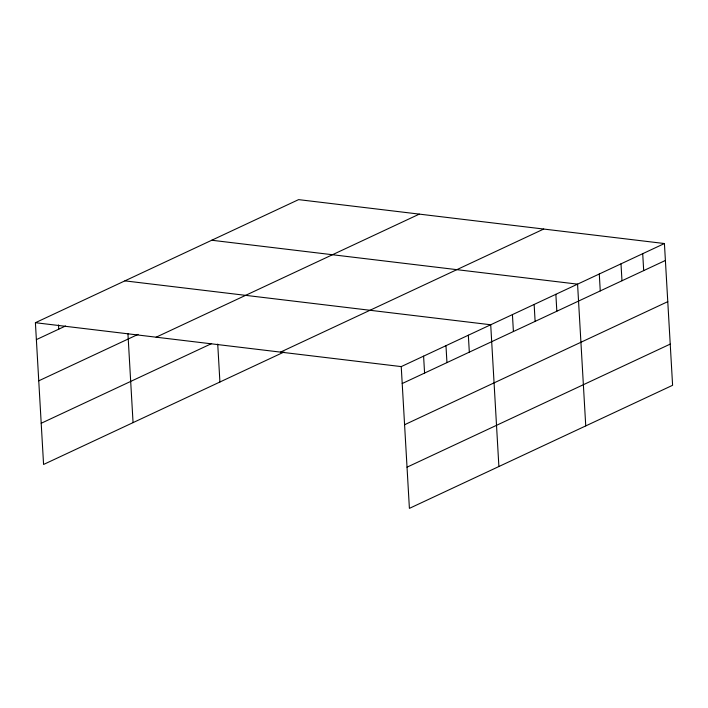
<?xml version="1.0" encoding="UTF-8"?>
<svg xmlns="http://www.w3.org/2000/svg" width="708" height="708" viewBox="0 0 708 708"><rect width="100%" height="100%" fill="white"/><g stroke="black" fill="none" stroke-linecap="round" stroke-linejoin="round"><path stroke-width="1.06" d="M284.067 352.009L43.577 464.466L35.4 322.706L298.599 199.629L664.423 243.534L672.6 385.294L409.401 508.371L401.232 366.602L664.423 243.534M36.373 339.628L65.561 325.99M38.754 380.824L138.104 334.371M156.123 337.194L419.322 214.117M41.197 423.269L211.621 343.584M280.51 352.115L543.7 229.047M402.206 383.532L665.405 260.456M404.578 424.729L667.777 301.652M407.029 467.174L670.228 344.097M211.745 240.242L577.569 284.147L585.746 425.906M124.891 280.864L490.715 324.76L498.892 466.528M35.4 322.706L401.232 366.602M642.714 253.685L643.687 270.606M620.996 263.836L621.978 280.766M599.287 273.996L600.26 290.917M555.86 294.298L556.833 311.228M534.142 304.449L535.115 321.379M512.433 314.609L513.406 331.53M468.342 335.22L469.324 352.15M445.969 345.681L446.952 362.611M423.596 356.142L424.579 373.072M217.728 344.061L219.914 382.01M127.927 333.565L133.06 422.623M58.507 324.937L58.746 329.167"/></g></svg>
